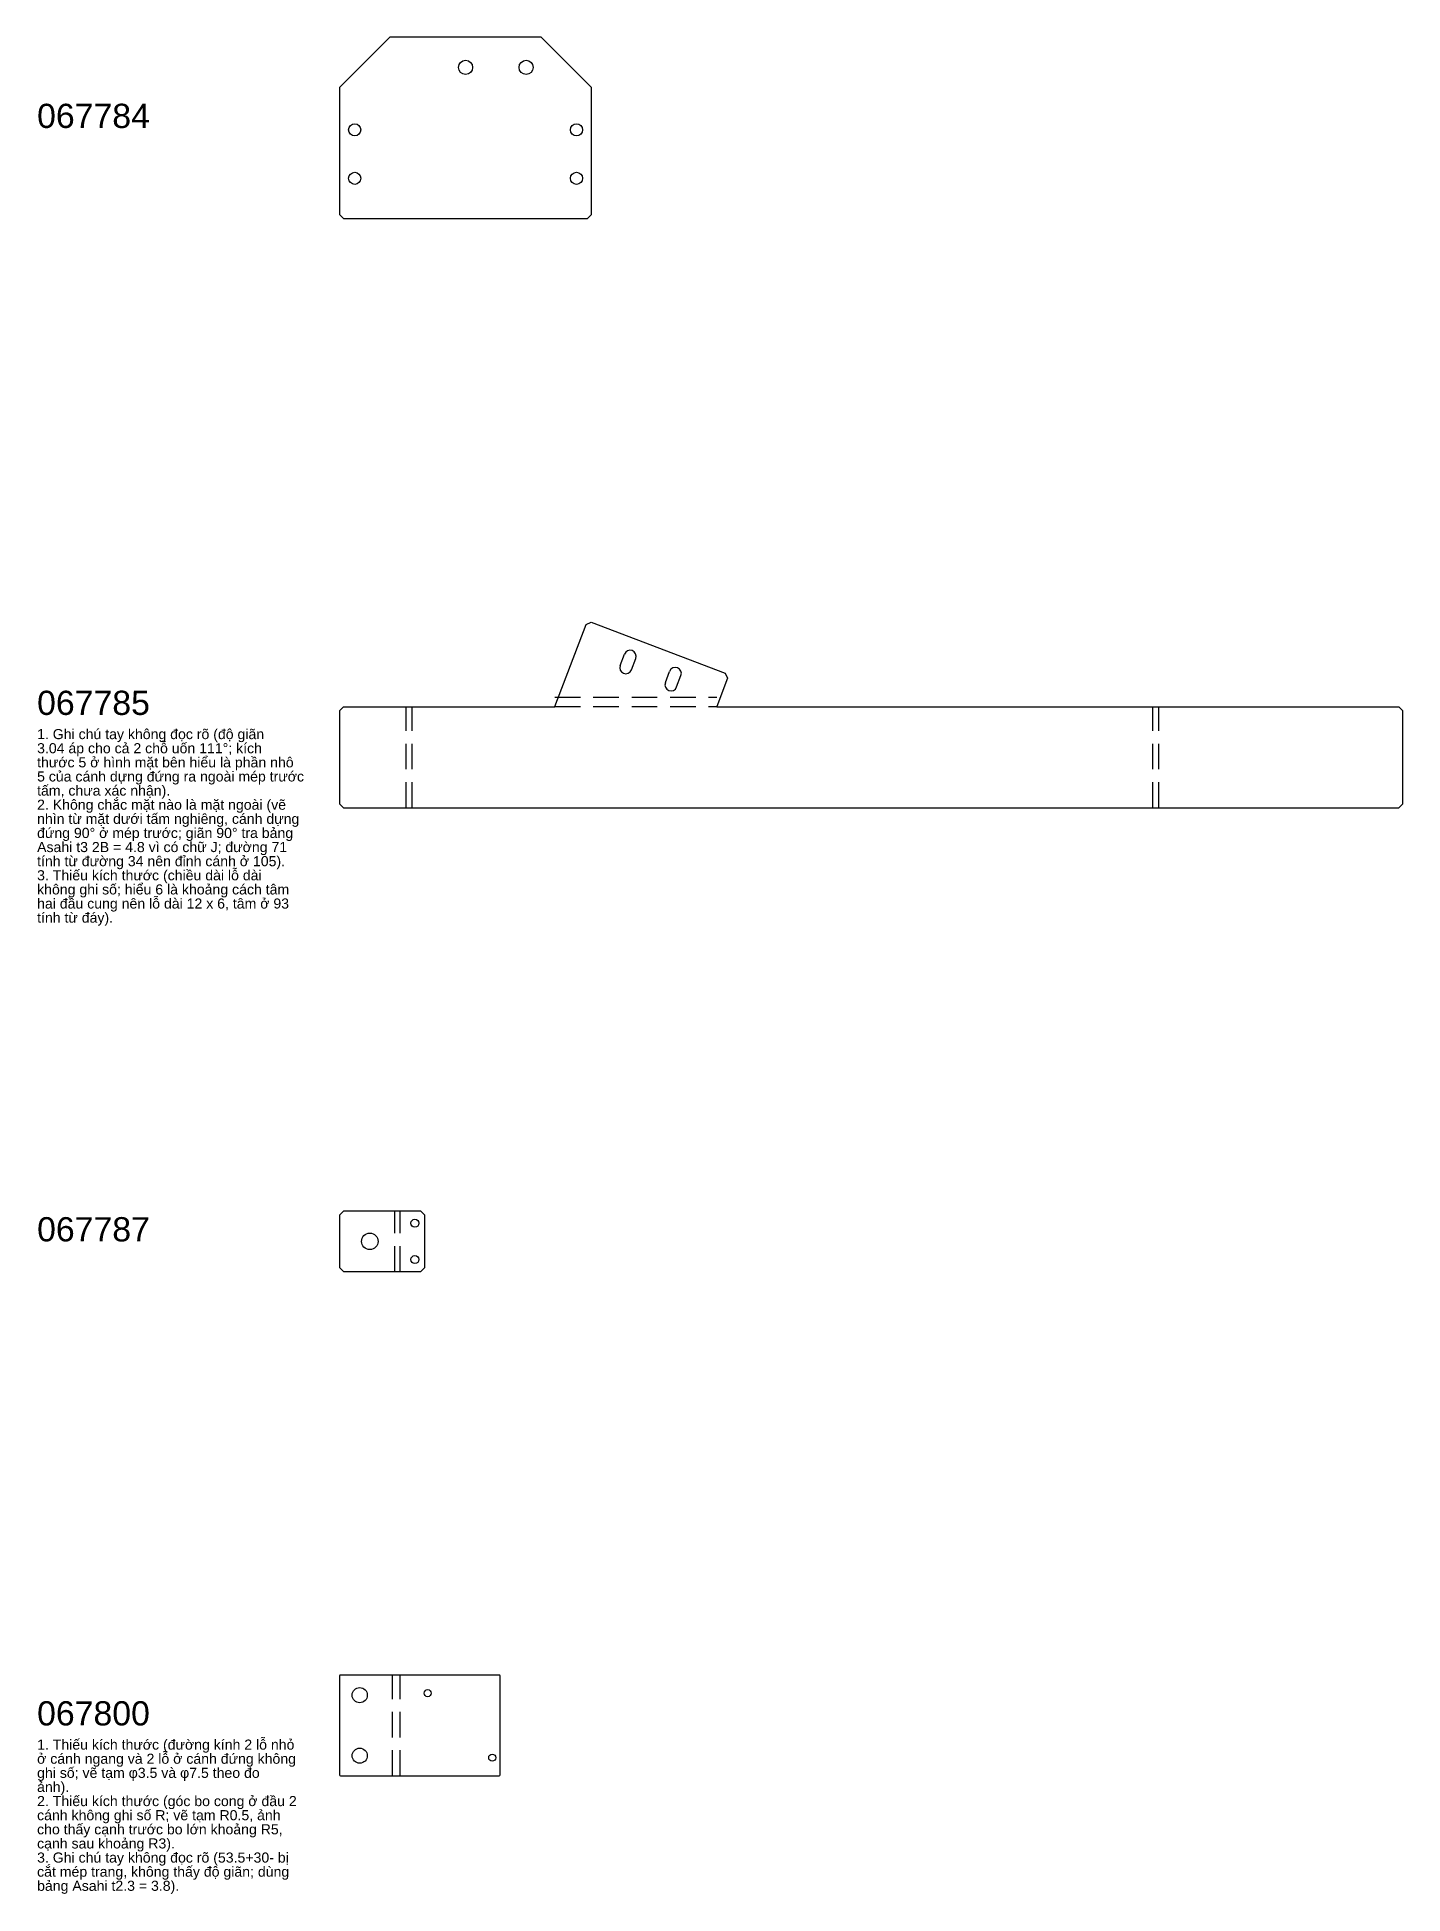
# Model space of a CAD drawing. Extents: x -150 to 527, y -59 to 862.
import ezdxf

# ---------------------------------------------------------------- set-up
doc = ezdxf.new("R2010")
doc.units = 0
doc.header["$MEASUREMENT"] = 0
doc.linetypes.add('DASHED', pattern=[19.05, 12.7, -6.35])
doc.layers.get('0').update_dxf_attribs({"linetype": 'CONTINUOUS'})
doc.styles.get("Standard").update_dxf_attribs({"font": 'arial.ttf'})

msp = doc.modelspace()

# ---------------------------------------------------------------- linework, layer by layer
for p, q in [((25, 862.07), (0, 837.07)), ((100, 862.07), (25, 862.07)), ((125, 837.07), (100, 862.07)), ((0, 837.07), (0, 774.07)), ((125, 774.07), (125, 837.07)), ((0, 774.07), (2, 772.07)), ((123, 772.07), (125, 774.07)), ((2, 772.07), (123, 772.07)), ((106.78, 530.2), (122.25, 570.87)), ((122.25, 570.87), (124.83, 572.03)), ((124.83, 572.03), (191.19, 546.78)), ((139.13, 550.54), (141.26, 556.15)), ((144.73, 548.41), (146.87, 554.02)), ((161.56, 542.01), (163.69, 547.62)), ((167.17, 539.88), (169.3, 545.48)), ((192.35, 544.2), (187.02, 530.2)), ((191.19, 546.78), (192.35, 544.2)), ((2, 530), (0, 528)), ((0, 528), (0, 482)), ((2, 530), (106.78, 530)), ((106.78, 530), (106.78, 530.2)), ((187.02, 530.2), (187.02, 530)), ((187.02, 530), (525.32, 530)), ((527.32, 528), (525.32, 530)), ((527.32, 482), (527.32, 528)), ((0, 482), (2, 480)), ((2, 480), (525.32, 480)), ((525.32, 480), (527.32, 482)), ((2, 280), (0, 278)), ((0, 278), (0, 252)), ((40.36, 280), (2, 280)), ((42.36, 278), (40.36, 280)), ((42.36, 252), (42.36, 278)), ((0, 252), (2, 250)), ((2, 250), (40.36, 250)), ((40.36, 250), (42.36, 252)), ((0, 49.5), (0, 0.5)), ((79.2, 50), (0.5, 50)), ((79.7, 0.5), (79.7, 49.5)), ((0.5, 0), (79.2, 0))]:
    msp.add_line(p, q)
at = {"linetype": 'DASHED'}
for p, q in [((106.78, 534.8), (187.02, 534.8)), ((33.03, 480), (33.03, 530)), ((36.07, 480), (36.07, 530)), ((106.78, 530.2), (187.02, 530.2)), ((403.32, 480), (403.32, 530)), ((406.36, 480), (406.36, 530)), ((27.36, 250), (27.36, 280)), ((30, 250), (30, 280)), ((26.2, 0), (26.2, 50)), ((30, 0), (30, 50))]:
    msp.add_line(p, q, dxfattribs=at)
for centre, radius in [((62.5, 847.07), 3.5), ((92.5, 847.07), 3.5), ((7.5, 816.07), 3), ((117.5, 816.07), 3), ((7.5, 792.07), 3), ((117.5, 792.07), 3), ((15, 265), 4.1), ((37.36, 274), 2), ((37.36, 256), 2), ((10, 40), 3.75), ((43.7, 41), 1.75), ((10, 10), 3.75), ((75.7, 9), 1.75)]:
    msp.add_circle(centre, radius)
for centre, radius, start, end in [((144.06, 555.08), 3, 339.17301, 159.17301), ((141.93, 549.47), 3, 159.17301, 339.17301), ((166.5, 546.55), 3, 339.17301, 159.17301), ((164.36, 540.94), 3, 159.17301, 339.17301), ((0.5, 49.5), 0.5, 90, 180), ((79.2, 49.5), 0.5, 0, 90), ((0.5, 0.5), 0.5, 180, 270), ((79.2, 0.5), 0.5, 270, 0)]:
    msp.add_arc(centre, radius, start, end)

# ---------------------------------------------------------------- texts
for s, p in [('067784', (-150, 817.03)), ('067785', (-150, 526.01)), ('067787', (-150, 265)), ('067800', (-150, 25))]:
    msp.add_text(s, height=12).set_placement(p)
at = {"color": 6}
for s, p in [('1. Ghi chú tay không đọc rõ (độ giãn', (-150, 514.01)), ('3.04 áp cho cả 2 chỗ uốn 111°; kích', (-150, 507.01)), ('thước 5 ở hình mặt bên hiểu là phần nhô', (-150, 500.01)), ('5 của cánh dựng đứng ra ngoài mép trước', (-150, 493.01)), ('tấm, chưa xác nhận).', (-150, 486.01)), ('2. Không chắc mặt nào là mặt ngoài (vẽ', (-150, 479.01)), ('đứng 90° ở mép trước; giãn 90° tra bảng', (-150, 465.01)), ('nhìn từ mặt dưới tấm nghiêng, cánh dựng', (-150, 472.01)), ('Asahi t3 2B = 4.8 vì có chữ J; đường 71', (-150, 458.01)), ('tính từ đường 34 nên đỉnh cánh ở 105).', (-150, 451.01)), ('3. Thiếu kích thước (chiều dài lỗ dài', (-150, 444.01)), ('không ghi số; hiểu 6 là khoảng cách tâm', (-150, 437.01)), ('hai đầu cung nên lỗ dài 12 x 6, tâm ở 93', (-150, 430.01)), ('tính từ đáy).', (-150, 423.01)), ('1. Thiếu kích thước (đường kính 2 lỗ nhỏ', (-150, 13)), ('ở cánh ngang và 2 lỗ ở cánh đứng không', (-150, 6)), ('ghi số; vẽ tạm φ3.5 và φ7.5 theo đo', (-150, -1)), ('ảnh).', (-150, -8)), ('cánh không ghi số R; vẽ tạm R0.5, ảnh', (-150, -22)), ('2. Thiếu kích thước (góc bo cong ở đầu 2', (-150, -15)), ('cho thấy cạnh trước bo lớn khoảng R5,', (-150, -29)), ('cạnh sau khoảng R3).', (-150, -36)), ('3. Ghi chú tay không đọc rõ (53.5+30- bị', (-150, -43)), ('cắt mép trang, không thấy độ giãn; dùng', (-150, -50)), ('bảng Asahi t2.3 = 3.8).', (-150, -57))]:
    msp.add_text(s, height=5, dxfattribs=at).set_placement(p)

doc.saveas('drawing.dxf')
